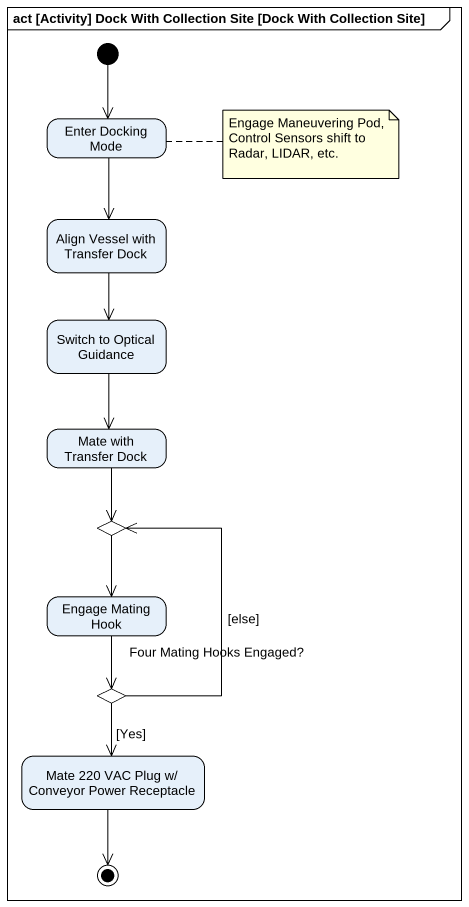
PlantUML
@startuml
mainframe act [Activity] Dock With Collection Site [Dock With Collection Site]
hide empty description
state "Enter Docking Mode" as Enter_Docking_Mode
state "Align Vessel with Transfer Dock" as Align_Vessel_with_Transfer
state "Switch to Optical Guidance" as Switch_to_Optical_Guidance
state "Mate with Transfer Dock" as Mate_with_Transfer_Dock
state choice1 <<choice>>
state "Engage Mating Hook" as Engage_Mating_Hook
state "Four Mating Hooks Engaged?" as Four_Mating_Hooks_Engaged <<choice>>
state "Mate 220 VAC Plug w/ Conveyor Power Receptacle" as Mate_220_VAC_Plug_w
[*] --> Enter_Docking_Mode
Enter_Docking_Mode --> Align_Vessel_with_Transfer
Align_Vessel_with_Transfer --> Switch_to_Optical_Guidance
Switch_to_Optical_Guidance --> Mate_with_Transfer_Dock
Mate_with_Transfer_Dock --> choice1
choice1 --> Engage_Mating_Hook
Engage_Mating_Hook --> Four_Mating_Hooks_Engaged
Four_Mating_Hooks_Engaged -up-> choice1 : [else]
Four_Mating_Hooks_Engaged --> Mate_220_VAC_Plug_w : [Yes]
Mate_220_VAC_Plug_w --> [*]
note right of Enter_Docking_Mode : Engage Maneuvering Pod, Control Sensors shift to Radar, LIDAR, etc.
@enduml
